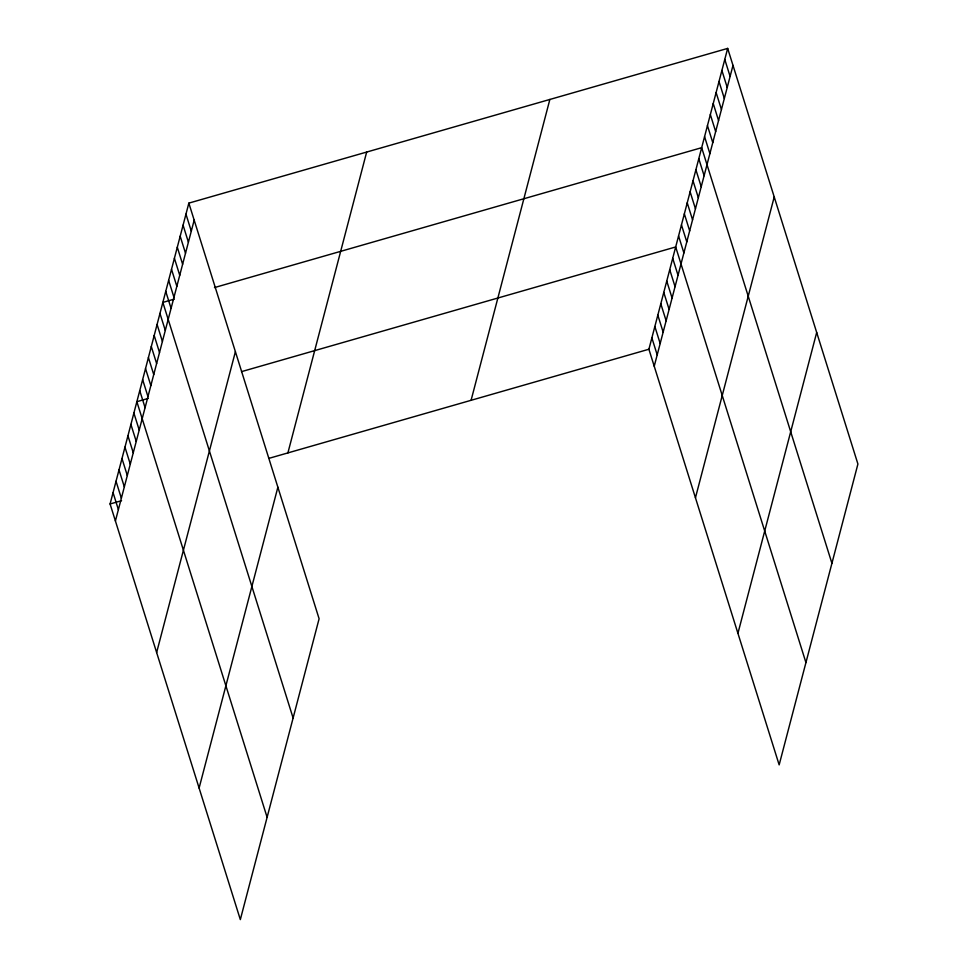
<?xml version="1.0" encoding="UTF-8"?>
<svg xmlns="http://www.w3.org/2000/svg" width="968" height="968" viewBox="0 0 968 968"><rect width="100%" height="100%" fill="white"/><g stroke="black" fill="none" stroke-linecap="round" stroke-linejoin="round"><path stroke-width="1.45" d="M188.845 203.123L319.101 618.758L240.33 919.6L110.086 503.977L188.845 203.123L727.67 48.4L857.914 464.023L779.155 764.877L648.899 349.242L727.67 48.4M115.41 520.966L194.181 220.123M156.634 652.517L235.406 351.662M199.106 788.049L277.877 487.206M287.895 452.915L366.666 152.061M471.089 400.304L549.86 99.462M654.223 366.243L732.994 65.388M695.447 497.794L774.218 196.94M737.931 633.326L816.69 332.472M174.325 299.112L162.854 302.403L293.11 718.026M214.472 287.581L701.679 147.68L831.923 563.303M148.334 398.392L136.863 401.684L267.108 817.307M241.54 371.627L675.688 246.961L805.933 662.584M110.086 503.977L121.557 500.686M269.249 458.263L648.899 349.242M724.778 59.435L730.102 76.424M721.898 70.458L727.222 87.459M719.006 81.493L724.33 98.482M716.114 92.529L721.438 109.517M713.235 103.552L718.558 120.552M710.343 114.587L715.667 131.575M707.451 125.622L712.775 142.611M704.571 136.645L709.895 153.646M698.787 158.716L704.111 175.704M695.895 169.739L701.219 186.727M693.015 180.774L698.339 197.762M690.124 191.809L695.447 208.798M687.232 202.832L692.556 219.821M684.352 213.868L689.676 230.856M681.46 224.903L686.784 241.891M678.568 235.926L683.892 252.914M672.712 258.323L678.036 275.311M669.735 269.685L675.059 286.685M666.758 281.059L672.082 298.047M663.782 292.421L669.106 309.409M660.805 303.783L666.129 320.783M657.829 315.157L663.153 332.145M654.852 326.519L660.176 343.507M651.875 337.88L657.199 354.869M185.965 214.158L191.289 231.146M183.073 225.193L188.397 242.181M180.181 236.216L185.505 253.205M177.301 247.251L182.625 264.24M174.409 258.287L179.733 275.275M171.517 269.31L176.841 286.298M168.638 280.345L173.962 297.333M165.746 291.38L171.07 308.368M159.962 313.438L165.298 330.427M157.082 324.474L162.406 341.462M154.19 335.497L159.514 352.485M151.298 346.532L156.622 363.52M148.419 357.567L153.743 374.555M145.527 368.59L150.851 385.579M142.635 379.625L147.959 396.614M139.755 390.661L145.079 407.649M133.887 413.046L139.21 430.046M130.91 424.42L136.234 441.408M127.933 435.781L133.257 452.77M124.957 447.143L130.281 464.144M121.98 458.517L127.304 475.506M119.003 469.879L124.328 486.868M116.027 481.241L121.351 498.23M113.05 492.603L118.386 509.604"/></g></svg>
